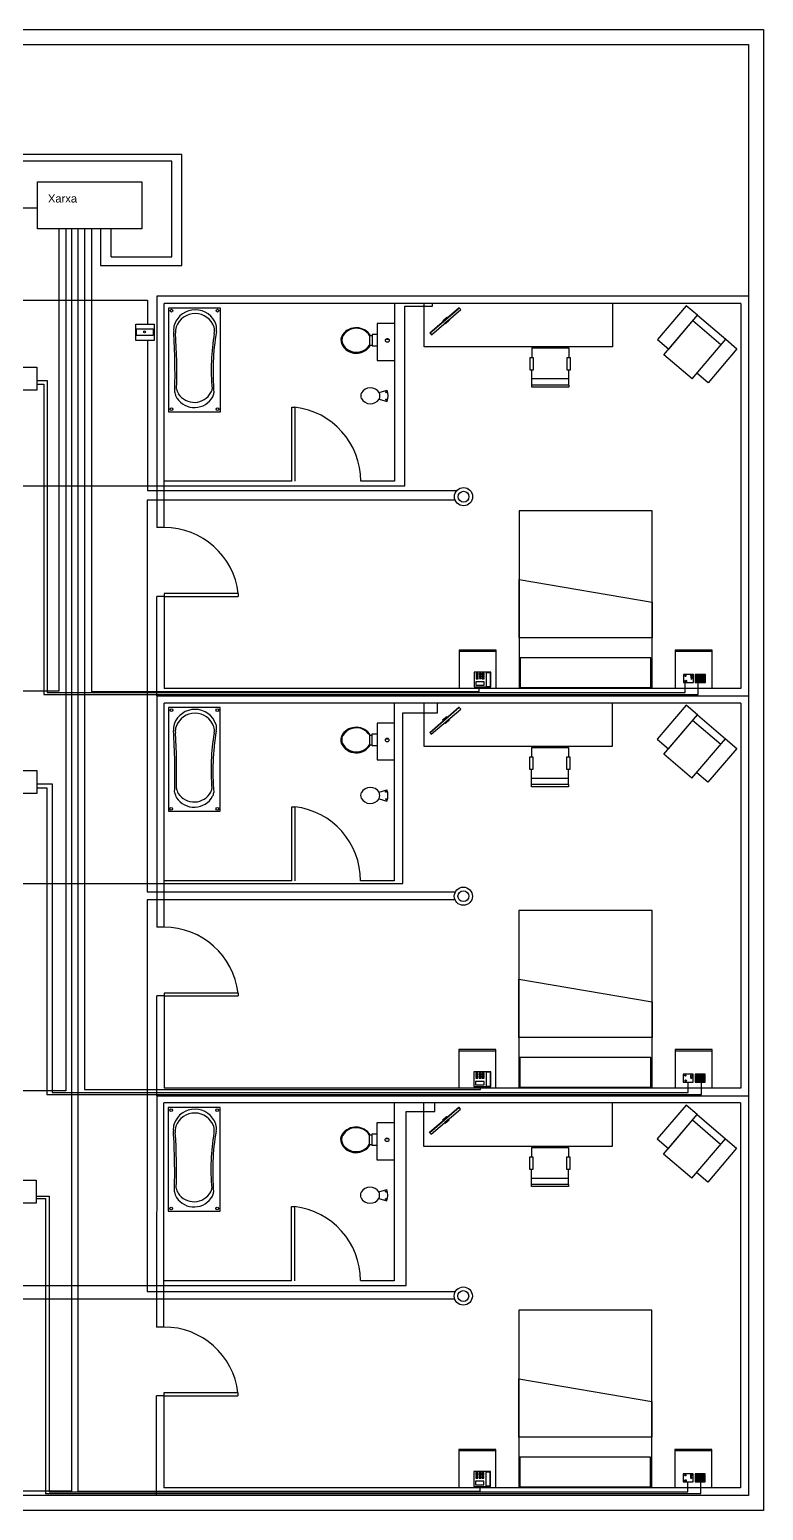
# Model space of a CAD drawing. Header units: millimetres. Extents: x -394 to 2856, y -285 to 1904.
# Drawn here: x 1912 to 2856, y 0 to 1904 of the extents above; entities that cross this region are included whole.
import ezdxf

# ---------------------------------------------------------------- set-up
doc = ezdxf.new("R2010")
doc.units = ezdxf.units.MM
for name, color, linetype in [("Alarma d'incendis", 1, 'Continuous'), ('Antena', 2, 'Continuous'), ('Megafonía', 3, 'Continuous'), ('Teléfons', 4, 'Continuous')]:
    doc.layers.add(name, color=color, linetype=linetype)
doc.styles.get("Standard").update_dxf_attribs({"font": 'arial.ttf'})

msp = doc.modelspace()

# ---------------------------------------------------------------- linework, layer by layer
for p, q in [((0, 1904.2), (2856.3, 1904.2)), ((2856.3, 1904.2), (2856.3, 0)), ((19, 1885.2), (2837.3, 1885.2)), ((2837.3, 1885.2), (2837.3, 19)), ((2837.3, 1561.5), (2075.6, 1561.5)), ((2075.6, 1561.5), (2075.6, 1263.8)), ((2085.1, 1263.8), (2085.1, 1551.9)), ((2827.3, 1551.9), (2085.1, 1551.9)), ((2090.8, 1546.2), (2090.8, 1412.9)), ((2157.5, 1546.2), (2090.8, 1546.2)), ((2157.5, 1412.9), (2157.5, 1546.2)), ((2381.4, 1551.9), (2381.4, 1323.4)), ((2419.7, 1496.1), (2419.7, 1551.9)), ((2661.9, 1551.9), (2661.9, 1496.1)), ((2757.1, 1549.2), (2720, 1505.7)), ((2771.6, 1536.9), (2757.1, 1549.2)), ((2827.3, 1551.9), (2827.3, 1056.8)), ((2381.4, 1526.4), (2359.2, 1526.4)), ((2359.2, 1526.4), (2359.2, 1478.9)), ((2728.3, 1486.1), (2771.6, 1536.9)), ((2734.5, 1493.4), (2771.6, 1536.9)), ((2801.6, 1498.7), (2765.4, 1529.6)), ((2771.6, 1536.9), (2807.8, 1506)), ((2349.5, 1511), (2352.7, 1511)), ((2349.5, 1511), (2349.5, 1498.4)), ((2359.2, 1512), (2352.7, 1512)), ((2352.7, 1512), (2352.7, 1497.6)), ((2374.4, 1505.7), (2370.2, 1505.7)), ((2720, 1505.7), (2734.5, 1493.4)), ((2764.6, 1455.2), (2807.8, 1506)), ((2807.8, 1506), (2822.3, 1493.6)), ((2349.5, 1498.4), (2352.7, 1498.4)), ((2352.7, 1497.6), (2359.2, 1497.6)), ((2661.9, 1496.1), (2419.7, 1496.1)), ((2558.2, 1494.8), (2605.8, 1494.8)), ((2558.2, 1494.8), (2558.2, 1482.7)), ((2605.8, 1494.8), (2605.8, 1482.7)), ((2764.6, 1455.2), (2728.3, 1486.1)), ((2822.3, 1493.6), (2785.2, 1450.1)), ((2359.2, 1478.9), (2381.4, 1478.9)), ((2556, 1482.7), (2559.9, 1482.7)), ((2556, 1466.5), (2556, 1482.7)), ((2559.9, 1466.5), (2556, 1466.5)), ((2558.2, 1447.2), (2558.2, 1466.5)), ((2559.9, 1482.7), (2559.9, 1466.5)), ((2603.6, 1482.7), (2607.5, 1482.7)), ((2603.6, 1466.5), (2603.6, 1482.7)), ((2607.5, 1466.5), (2603.6, 1466.5)), ((2605.8, 1447.2), (2605.8, 1466.5)), ((2607.5, 1482.7), (2607.5, 1466.5)), ((2605.8, 1455), (2558.2, 1455)), ((2785.2, 1450.1), (2770.7, 1462.5)), ((2361.9, 1437.5), (2372, 1440.5)), ((2361.9, 1429.1), (2372, 1426)), ((2605.8, 1447.2), (2558.2, 1447.2)), ((2558.2, 1444.3), (2558.2, 1447.2)), ((2605.8, 1444.3), (2558.2, 1444.3)), ((2605.8, 1447.2), (2605.8, 1444.3)), ((2090.8, 1412.9), (2157.5, 1412.9)), ((2249.5, 1323.4), (2249.5, 1418.6)), ((2249.5, 1418.6), (2253.4, 1418.6)), ((2253.4, 1418.6), (2253.3, 1323.4)), ((2249.5, 1323.4), (2084.9, 1323.4)), ((2381.4, 1323.4), (2338, 1323.4)), ((2713.3, 1285.4), (2541.9, 1285.4)), ((2541.9, 1285.4), (2541.9, 1056.8)), ((2713.3, 1056.8), (2713.3, 1285.4)), ((2085.1, 1263.8), (2075.6, 1263.8)), ((2541.9, 1122), (2541.9, 1197.1)), ((2541.9, 1197.1), (2713.3, 1168)), ((2085.1, 1175.3), (2075.6, 1175.3)), ((2075.6, 1047.3), (2075.6, 1175.3)), ((2180.3, 1179.2), (2085.1, 1179.1)), ((2085.1, 1179.1), (2085.1, 1056.8)), ((2085.1, 1175.3), (2180.3, 1175.3)), ((2180.3, 1179.2), (2180.3, 1175.3)), ((2713.3, 1168), (2713.3, 1122)), ((2512.3, 1106.4), (2464.7, 1106.4)), ((2464.7, 1106.4), (2464.7, 1104.5)), ((2512.3, 1104.5), (2464.7, 1104.5)), ((2464.7, 1104.5), (2464.7, 1056.8)), ((2512.3, 1104.5), (2512.3, 1106.4)), ((2512.3, 1056.8), (2512.3, 1104.5)), ((2713.3, 1122), (2541.9, 1122)), ((2790.4, 1106.4), (2742.8, 1106.4)), ((2742.8, 1106.4), (2742.8, 1104.5)), ((2790.4, 1104.5), (2742.8, 1104.5)), ((2742.8, 1104.5), (2742.8, 1056.8)), ((2790.4, 1104.5), (2790.4, 1106.4)), ((2790.4, 1056.8), (2790.4, 1104.5)), ((2711.5, 1096.5), (2543.2, 1096.5)), ((2543.2, 1096.5), (2543.2, 1058.2)), ((2711.5, 1058.2), (2711.5, 1096.5)), ((2075.6, 1047.3), (2075.4, 749.9)), ((2075.6, 1047.3), (2836.9, 1047.3)), ((2827.3, 1056.8), (2085.1, 1056.8)), ((2543.2, 1058.2), (2711.2, 1058.2)), ((2084.9, 749.9), (2084.9, 1038.1)), ((2827.1, 1038.1), (2084.9, 1038.1)), ((2090.6, 1032.4), (2090.6, 899.1)), ((2157.3, 1032.4), (2090.6, 1032.4)), ((2157.3, 899.1), (2157.3, 1032.4)), ((2381.2, 1038.1), (2381.2, 809.6)), ((2419.5, 982.3), (2419.5, 1038.1)), ((2661.7, 1038.1), (2661.7, 982.3)), ((2756.9, 1035.3), (2719.8, 991.9)), ((2771.4, 1023), (2756.9, 1035.3)), ((2827.1, 1038.1), (2827.1, 543)), ((2381.2, 1012.5), (2359, 1012.5)), ((2359, 1012.5), (2359, 965.1)), ((2728.1, 972.3), (2771.4, 1023)), ((2734.3, 979.5), (2771.4, 1023)), ((2801.4, 984.9), (2765.2, 1015.7)), ((2771.4, 1023), (2807.6, 992.1)), ((2349.3, 997.1), (2352.5, 997.1)), ((2349.3, 997.1), (2349.3, 984.5)), ((2359, 998.1), (2352.5, 998.1)), ((2352.5, 998.1), (2352.5, 983.7)), ((2374.2, 991.8), (2370, 991.9)), ((2719.8, 991.9), (2734.3, 979.5)), ((2764.4, 941.4), (2807.6, 992.1)), ((2807.6, 992.1), (2822.1, 979.8)), ((2349.3, 984.5), (2352.5, 984.5)), ((2352.5, 983.7), (2359, 983.7)), ((2661.7, 982.3), (2419.5, 982.3)), ((2558, 980.9), (2605.6, 980.9)), ((2558, 980.9), (2558, 968.9)), ((2605.6, 980.9), (2605.6, 968.9)), ((2764.4, 941.4), (2728.1, 972.3)), ((2822.1, 979.8), (2785, 936.3)), ((2359, 965.1), (2381.2, 965.1)), ((2555.8, 968.9), (2559.7, 968.9)), ((2555.8, 952.7), (2555.8, 968.9)), ((2559.7, 952.7), (2555.8, 952.7)), ((2558, 933.3), (2558, 952.7)), ((2559.7, 968.9), (2559.7, 952.7)), ((2603.4, 968.9), (2607.3, 968.9)), ((2603.4, 952.7), (2603.4, 968.9)), ((2607.3, 952.7), (2603.4, 952.7)), ((2605.6, 933.3), (2605.6, 952.7)), ((2607.3, 968.9), (2607.3, 952.7)), ((2605.6, 941.1), (2558, 941.1)), ((2605.6, 933.3), (2558, 933.3)), ((2558, 930.5), (2558, 933.3)), ((2605.6, 933.3), (2605.6, 930.5)), ((2785, 936.3), (2770.5, 948.6)), ((2361.7, 923.6), (2371.8, 926.7)), ((2361.7, 915.2), (2371.8, 912.2)), ((2605.6, 930.5), (2558, 930.5)), ((2090.6, 899.1), (2157.3, 899.1)), ((2249.3, 809.6), (2249.3, 904.8)), ((2249.3, 904.8), (2253.2, 904.8)), ((2253.2, 904.8), (2253.1, 809.6)), ((2249.3, 809.6), (2084.7, 809.6)), ((2381.2, 809.6), (2337.8, 809.6)), ((2713.1, 771.5), (2541.7, 771.5)), ((2541.7, 771.5), (2541.7, 543)), ((2713.1, 543), (2713.1, 771.5)), ((2084.9, 749.9), (2075.4, 749.9)), ((2541.7, 608.2), (2541.7, 683.2)), ((2541.7, 683.2), (2713.1, 654.1)), ((2075.4, 533.2), (2075.4, 661.5)), ((2084.9, 661.5), (2075.4, 661.5)), ((2180.1, 665.3), (2084.9, 665.3)), ((2084.9, 665.3), (2084.9, 543)), ((2084.9, 661.5), (2180.1, 661.5)), ((2180.1, 665.3), (2180.1, 661.5)), ((2713.1, 654.1), (2713.1, 608.2)), ((2512.1, 592.5), (2464.5, 592.5)), ((2464.5, 592.5), (2464.5, 590.6)), ((2512.1, 590.6), (2464.5, 590.6)), ((2464.5, 590.6), (2464.5, 543)), ((2512.1, 590.6), (2512.1, 592.5)), ((2512.1, 543), (2512.1, 590.6)), ((2713.1, 608.2), (2541.7, 608.2)), ((2790.2, 592.5), (2742.6, 592.5)), ((2742.6, 592.5), (2742.6, 590.6)), ((2790.2, 590.6), (2742.6, 590.6)), ((2742.6, 590.6), (2742.6, 543)), ((2790.2, 590.6), (2790.2, 592.5)), ((2790.2, 543), (2790.2, 590.6)), ((2711.3, 582.6), (2543, 582.6)), ((2543, 582.6), (2543, 544.3)), ((2711.3, 544.3), (2711.3, 582.6)), ((2075.4, 533.2), (2075.2, 235.8)), ((2075.4, 533.2), (2836.4, 533.2)), ((2827.1, 543), (2084.9, 543)), ((2543, 544.3), (2711, 544.3)), ((2084.7, 235.8), (2084.7, 523.9)), ((2826.9, 523.9), (2084.7, 523.9)), ((2090.4, 518.2), (2090.4, 384.9)), ((2157.1, 518.2), (2090.4, 518.2)), ((2157.1, 384.9), (2157.1, 518.2)), ((2381, 523.9), (2381, 295.4)), ((2419.3, 468.1), (2419.3, 523.9)), ((2661.5, 523.9), (2661.5, 468.1)), ((2756.7, 521.2), (2719.6, 477.7)), ((2771.2, 508.9), (2756.7, 521.2)), ((2826.9, 523.9), (2826.9, 28.8)), ((2381, 498.4), (2358.8, 498.4)), ((2358.8, 498.4), (2358.8, 450.9)), ((2727.9, 458.1), (2771.2, 508.9)), ((2734.1, 465.4), (2771.2, 508.9)), ((2801.2, 470.7), (2765, 501.6)), ((2771.2, 508.9), (2807.4, 478)), ((2349.1, 483), (2352.3, 483)), ((2349.1, 483), (2349.1, 470.4)), ((2358.8, 484), (2352.3, 484)), ((2352.3, 484), (2352.3, 469.6)), ((2374, 477.7), (2369.8, 477.7)), ((2719.6, 477.7), (2734.1, 465.4)), ((2764.2, 427.3), (2807.4, 478)), ((2807.4, 478), (2821.9, 465.6)), ((2349.1, 470.4), (2352.3, 470.4)), ((2352.3, 469.6), (2358.8, 469.6)), ((2661.5, 468.1), (2419.3, 468.1)), ((2557.8, 466.8), (2605.4, 466.8)), ((2557.8, 466.8), (2557.8, 454.7)), ((2605.4, 466.8), (2605.4, 454.7)), ((2764.2, 427.3), (2727.9, 458.1)), ((2821.9, 465.6), (2784.8, 422.1)), ((2358.8, 450.9), (2381, 450.9)), ((2555.6, 454.7), (2559.5, 454.7)), ((2555.6, 438.5), (2555.6, 454.7)), ((2559.5, 438.5), (2555.6, 438.5)), ((2557.8, 419.2), (2557.8, 438.5)), ((2559.5, 454.7), (2559.5, 438.5)), ((2603.2, 454.7), (2607.1, 454.7)), ((2603.2, 438.5), (2603.2, 454.7)), ((2607.1, 438.5), (2603.2, 438.5)), ((2605.4, 419.2), (2605.4, 438.5)), ((2607.1, 454.7), (2607.1, 438.5)), ((2605.4, 427), (2557.8, 427)), ((2605.4, 419.2), (2557.8, 419.2)), ((2557.8, 416.3), (2557.8, 419.2)), ((2605.4, 419.2), (2605.4, 416.3)), ((2784.8, 422.1), (2770.3, 434.5)), ((2361.5, 409.5), (2371.6, 412.5)), ((2361.5, 401.1), (2371.6, 398)), ((2605.4, 416.3), (2557.8, 416.3)), ((2090.4, 384.9), (2157.1, 384.9)), ((2249.1, 295.4), (2249.1, 390.7)), ((2249.1, 390.7), (2253, 390.7)), ((2253, 390.7), (2252.9, 295.4)), ((2249.1, 295.4), (2084.5, 295.4)), ((2381, 295.4), (2337.6, 295.4)), ((2712.9, 257.4), (2541.5, 257.4)), ((2541.5, 257.4), (2541.5, 28.8)), ((2712.9, 28.8), (2712.9, 257.4)), ((2084.7, 235.8), (2075.2, 235.8)), ((2541.5, 94), (2541.5, 169.1)), ((2541.5, 169.1), (2712.9, 140)), ((2075.2, 19), (2075.2, 147.3)), ((2084.7, 147.3), (2075.2, 147.3)), ((2179.9, 151.2), (2084.7, 151.1)), ((2084.7, 151.1), (2084.7, 28.8)), ((2084.7, 147.3), (2179.9, 147.3)), ((2179.9, 151.2), (2179.9, 147.3)), ((2712.9, 140), (2712.9, 94)), ((2511.9, 78.4), (2464.3, 78.4)), ((2464.3, 78.4), (2464.3, 76.5)), ((2511.9, 76.5), (2464.3, 76.5)), ((2464.3, 76.5), (2464.3, 28.8)), ((2511.9, 76.5), (2511.9, 78.4)), ((2511.9, 28.8), (2511.9, 76.5)), ((2712.9, 94), (2541.5, 94)), ((2790, 78.4), (2742.4, 78.4)), ((2742.4, 78.4), (2742.4, 76.5)), ((2790, 76.5), (2742.4, 76.5)), ((2742.4, 76.5), (2742.4, 28.8)), ((2790, 76.5), (2790, 78.4)), ((2790, 28.8), (2790, 76.5)), ((2711.1, 68.5), (2542.8, 68.5)), ((2542.8, 68.5), (2542.8, 30.2)), ((2711.1, 30.2), (2711.1, 68.5)), ((2837.3, 19), (292.2, 19)), ((2826.9, 28.8), (2084.7, 28.8)), ((2542.8, 30.2), (2710.8, 30.2)), ((2856.3, 0), (292.2, 0))]:
    msp.add_line(p, q)
for centre, radius in [((2094.6, 1542.8), 1.77), ((2153.7, 1542.8), 1.77), ((2372.3, 1504.6), 2.39), ((2370.7, 1437.9), 0.591), ((2370.9, 1428.4), 0.591), ((2094.4, 1416.2), 1.77), ((2153.7, 1416.2), 1.77), ((2094.4, 1029), 1.77), ((2153.5, 1029), 1.77), ((2372.1, 990.7), 2.39), ((2370.5, 924.1), 0.591), ((2370.7, 914.5), 0.591), ((2094.2, 902.3), 1.77), ((2153.5, 902.3), 1.77), ((2094.2, 514.8), 1.77), ((2153.3, 514.8), 1.77), ((2371.9, 476.6), 2.39), ((2370.3, 409.9), 0.591), ((2370.5, 400.4), 0.591), ((2094, 388.2), 1.77), ((2153.3, 388.2), 1.77)]:
    msp.add_circle(centre, radius)
for centre, radius, start, end in [((2125, 1515.4), 28.5, 19.1577, 160.1749), ((2117.4, 1518.6), 20.2, 161.2538, 186.9264), ((2124.9, 1513.2), 25.8, 19.1577, 160.1749), ((2132.4, 1519.5), 20.2, 349.375, 15.0476), ((1216.5, 1461.6), 882.5, 358.4352, 3.5451), ((2117.9, 1516), 18.3, 161.2538, 186.9264), ((1300.3, 1464.3), 801, 358.4352, 3.5451), ((2424.8, 1466.8), 279.2, 170.3622, 185.0616), ((2455.5, 1464.3), 307.6, 170.3622, 185.0616), ((2131.6, 1516.9), 18.3, 349.375, 15.0476), ((2325.1, 1504.8), 12.6, 143.8752, 204.1865), ((2325.4, 1504.7), 11.7, 150.9874, 205.9038), ((2332.3, 1499.1), 21.8, 33.0985, 142.9477), ((2332.5, 1499.9), 20.2, 33.212, 149.0066), ((2332.4, 1508.9), 20.9, 206.2482, 329.9258), ((2332.5, 1509.5), 20.2, 209.3467, 326.788), ((2120.4, 1441.4), 22.1, 190.1702, 209.9203), ((2120.7, 1446), 20.1, 190.1702, 209.9203), ((2123.9, 1445.3), 27.1, 213.4424, 330.9966), ((2123.8, 1449.5), 24.6, 213.4424, 330.9966), ((2137.6, 1442.6), 9.18, 327.2336, 357.4022), ((2139, 1437.6), 10.1, 327.2336, 357.4022), ((2345.8, 1433.3), 7.81, 150.9874, 205.9038), ((2350.6, 1436.5), 13.5, 209.3467, 326.788), ((2350.6, 1430.1), 13.5, 33.212, 149.0066), ((2351.9, 1433.3), 10.8, 337.1226, 22.8774), ((2353.5, 1433.3), 19.8, 338.5465, 21.4535), ((2242.3, 1323.6), 95.7, 359.8996, 83.3664), ((2085.3, 1168.1), 95.7, 6.6336, 90.1004), ((2124.8, 1001.6), 28.5, 19.1577, 160.1749), ((2117.2, 1004.7), 20.2, 161.2538, 186.9264), ((2124.7, 999.3), 25.8, 19.1577, 160.1749), ((2132.3, 1005.7), 20.2, 349.375, 15.0476), ((1216.3, 947.7), 882.5, 358.4352, 3.5451), ((2117.7, 1002.2), 18.3, 161.2538, 186.9264), ((1300.1, 950.4), 801, 358.4352, 3.5451), ((2424.6, 952.9), 279.2, 170.3622, 185.0616), ((2455.3, 950.5), 307.6, 170.3622, 185.0616), ((2131.4, 1003), 18.3, 349.375, 15.0476), ((2324.9, 990.9), 12.6, 143.8752, 204.1865), ((2325.2, 990.8), 11.7, 150.9874, 205.9038), ((2332.1, 985.2), 21.8, 33.0985, 142.9477), ((2332.4, 986.1), 20.2, 33.212, 149.0066), ((2332.2, 995), 20.9, 206.2482, 329.9258), ((2332.4, 995.6), 20.2, 209.3467, 326.788), ((2120.2, 927.5), 22.1, 190.1702, 209.9203), ((2120.5, 932.1), 20.1, 190.1702, 209.9203), ((2123.7, 931.4), 27.1, 213.4424, 330.9966), ((2123.6, 935.6), 24.6, 213.4424, 330.9966), ((2137.4, 928.7), 9.18, 327.2336, 357.4022), ((2138.8, 923.8), 10.1, 327.2336, 357.4022), ((2345.6, 919.4), 7.81, 150.9874, 205.9038), ((2350.4, 922.6), 13.5, 209.3467, 326.788), ((2350.4, 916.2), 13.5, 33.212, 149.0066), ((2351.7, 919.4), 10.8, 337.1226, 22.8774), ((2353.3, 919.4), 19.8, 338.5465, 21.4535), ((2242.1, 809.7), 95.7, 359.8996, 83.3664), ((2085.1, 654.2), 95.7, 6.6336, 90.1004), ((2124.6, 487.4), 28.5, 19.1577, 160.1749), ((2117, 490.6), 20.2, 161.2538, 186.9264), ((2124.5, 485.2), 25.8, 19.1577, 160.1749), ((2132.1, 491.5), 20.2, 349.375, 15.0476), ((1216.1, 433.6), 882.5, 358.4352, 3.5451), ((2117.5, 488), 18.3, 161.2538, 186.9264), ((1299.9, 436.3), 801, 358.4352, 3.5451), ((2424.4, 438.8), 279.2, 170.3622, 185.0616), ((2455.1, 436.3), 307.6, 170.3622, 185.0616), ((2131.2, 488.9), 18.3, 349.375, 15.0476), ((2324.7, 476.8), 12.6, 143.8752, 204.1865), ((2325, 476.7), 11.7, 150.9874, 205.9038), ((2331.9, 471.1), 21.8, 33.0985, 142.9477), ((2332.2, 471.9), 20.2, 33.212, 149.0066), ((2332, 480.9), 20.9, 206.2482, 329.9258), ((2332.2, 481.5), 20.2, 209.3467, 326.788), ((2120, 413.4), 22.1, 190.1702, 209.9203), ((2120.3, 418), 20.1, 190.1702, 209.9203), ((2123.5, 417.3), 27.1, 213.4424, 330.9966), ((2123.4, 421.5), 24.6, 213.4424, 330.9966), ((2137.2, 414.6), 9.18, 327.2336, 357.4022), ((2138.6, 409.6), 10.1, 327.2336, 357.4022), ((2345.4, 405.3), 7.81, 150.9874, 205.9038), ((2350.2, 408.5), 13.5, 209.3467, 326.788), ((2350.2, 402.1), 13.5, 33.212, 149.0066), ((2351.5, 405.3), 10.8, 337.1226, 22.8774), ((2353.1, 405.3), 19.8, 338.5465, 21.4535), ((2241.9, 295.6), 95.7, 359.8996, 83.3664), ((2084.9, 140.1), 95.7, 6.6336, 90.1004)]:
    msp.add_arc(centre, radius, start, end)
at = {"layer": "Alarma d'incendis"}
for p, q in [((1749.7, 1556.5), (2063.4, 1556.5)), ((2063.4, 1556.5), (2063.4, 1525.4)), ((2063.4, 1504.4), (2063.4, 1311.6)), ((2459.6, 1299), (2063, 1299)), ((2063, 1299), (2063, 795.3)), ((2063.4, 1311.6), (2462, 1311.6)), ((2063, 795.3), (2460.1, 795.3)), ((2459.5, 785), (2063, 785)), ((2063, 785), (2063, 281.5)), ((2459, 271.5), (1325.2, 271.5)), ((2063, 281.5), (2460, 281.5))]:
    msp.add_line(p, q, dxfattribs=at)
for points in [[(2048.6, 1525.4), (2072, 1525.4), (2072, 1504.4), (2048.6, 1504.4)], [(2049.6, 1519.4), (2071, 1519.4), (2071, 1511), (2049.6, 1511)]]:
    msp.add_lwpolyline(points, close=True, dxfattribs=at)
for centre, radius in [((2059.9, 1515.5), 1.23), ((2470.4, 1303.6), 11.7), ((2470.4, 1303.6), 6.98), ((2470.2, 789.8), 11.7), ((2470.2, 789.8), 6.98), ((2470, 275.6), 11.7), ((2470, 275.6), 6.98)]:
    msp.add_circle(centre, radius, dxfattribs=at)
at = {"layer": 'Antena'}
for p, q in [((2394.8, 1317.6), (2394.8, 1548.6)), ((2394.8, 1548.6), (2430.6, 1548.6)), ((2430.6, 1548.6), (2430.6, 1551.9)), ((1859.5, 1317.6), (2394.8, 1317.6)), ((2436.8, 1025.6), (2436.8, 1038.1)), ((2392.3, 806.1), (2392.3, 1025.6)), ((2392.3, 1025.6), (2436.8, 1025.6)), ((1861.5, 806.1), (2392.3, 806.1)), ((2433.6, 512.9), (2433.6, 523.9)), ((2396.7, 289.2), (2396.7, 512.9)), ((2396.7, 512.9), (2433.6, 512.9)), ((1859.2, 289.2), (2396.7, 289.2))]:
    msp.add_line(p, q, dxfattribs=at)
for points in [[(2465.1, 1546.1), (2427.5, 1513.7), (2427.1, 1514.2), (2464.7, 1546.7)], [(2465.1, 1546.1), (2427.5, 1513.7), (2429.1, 1511.9), (2466.9, 1544.1)], [(2448.9, 1534.5), (2443.7, 1529.9), (2444.4, 1529.1), (2449.6, 1533.7)], [(2451.8, 1531.2), (2446.5, 1526.7), (2447.2, 1525.9), (2452.4, 1530.4)], [(2464.9, 1032.3), (2427.3, 999.8), (2426.9, 1000.4), (2464.5, 1032.8)], [(2464.9, 1032.3), (2427.3, 999.9), (2428.9, 998), (2466.7, 1030.2)], [(2448.7, 1020.6), (2443.5, 1016.1), (2444.2, 1015.3), (2449.4, 1019.8)], [(2451.6, 1017.3), (2446.3, 1012.8), (2447, 1012), (2452.2, 1016.5)], [(2464.7, 518.2), (2427.1, 485.7), (2426.7, 486.2), (2464.3, 518.7)], [(2464.7, 518.2), (2427.1, 485.7), (2428.7, 483.9), (2466.5, 516.1)], [(2448.5, 506.5), (2443.3, 501.9), (2444, 501.1), (2449.2, 505.7)], [(2451.4, 503.2), (2446.1, 498.7), (2446.8, 497.9), (2452, 502.4)]]:
    msp.add_lwpolyline(points, close=True, dxfattribs=at)
at = {"layer": 'Megafonía'}
for p, q in [((1921, 1453), (1934.6, 1453)), ((1921, 1448.1), (1930, 1448.1)), ((1930, 1448.1), (1930, 1049.1)), ((1934.6, 1453), (1934.6, 1051.8)), ((2763.3, 1070.5), (2763.3, 1072.2)), ((2763.3, 1072.2), (2764.9, 1070.5)), ((2764.9, 1070.5), (2763.3, 1070.5)), ((2763.3, 1070.4), (2763.3, 1068.7)), ((2763.3, 1068.7), (2764.9, 1070.4)), ((2764.9, 1070.4), (2763.3, 1070.4)), ((1930, 1049.1), (2772.4, 1049.1)), ((1934.6, 1051.8), (2755.7, 1051.8)), ((2755.7, 1051.8), (2755.7, 1064.7)), ((2772.4, 1049.1), (2772.4, 1064.7)), ((1921, 934.5), (1941, 934.5)), ((1941, 934.5), (1941, 537.6)), ((1921, 929.1), (1934.1, 929.1)), ((1934.1, 929.1), (1934.1, 534.7)), ((2763.1, 556.6), (2763.1, 558.3)), ((2763.1, 558.3), (2764.7, 556.6)), ((2764.7, 556.6), (2763.1, 556.6)), ((2763.1, 556.5), (2763.1, 554.8)), ((2763.1, 554.8), (2764.7, 556.5)), ((2764.7, 556.5), (2763.1, 556.5)), ((1934.1, 534.7), (2776.5, 534.7)), ((1941, 537.6), (2759.5, 537.6)), ((2759.5, 537.6), (2759.5, 550.8)), ((2776.5, 534.7), (2776.5, 550.8)), ((1920.1, 404.2), (1937.1, 404.2)), ((1920.1, 401), (1932.2, 401)), ((1932.2, 401), (1932.2, 21.8)), ((1937.1, 404.2), (1937.1, 23.7)), ((2762.9, 42.5), (2762.9, 44.2)), ((2762.9, 44.2), (2764.5, 42.5)), ((2764.5, 42.5), (2762.9, 42.5)), ((2762.9, 42.4), (2762.9, 40.7)), ((2762.9, 40.7), (2764.5, 42.4)), ((2764.5, 42.4), (2762.9, 42.4)), ((1932.2, 21.8), (2775.7, 21.8)), ((1937.1, 23.7), (2759, 23.7)), ((2759, 23.7), (2759, 36.7)), ((2775.7, 21.8), (2775.7, 36.7))]:
    msp.add_line(p, q, dxfattribs=at)
for points in [[(1888.1, 1470.2), (1921, 1470.2), (1921, 1440.4), (1888.1, 1440.4)], [(2766.3, 1075), (2753.4, 1075), (2753.4, 1064.7), (2766.3, 1064.7)], [(2763, 1073.5), (2762.6, 1073.5), (2762.6, 1073.2), (2763, 1073.2)], [(2763.8, 1073.5), (2763.4, 1073.5), (2763.4, 1073.2), (2763.8, 1073.2)], [(2764.6, 1073.5), (2764.1, 1073.5), (2764.1, 1073.2), (2764.6, 1073.2)], [(2765.3, 1073.5), (2764.8, 1073.5), (2764.8, 1073.2), (2765.3, 1073.2)], [(2781.6, 1075), (2768.7, 1075), (2768.7, 1064.7), (2781.6, 1064.7)], [(1888.1, 951.5), (1921, 951.5), (1921, 921.7), (1888.1, 921.7)], [(2766.1, 561.1), (2753.2, 561.1), (2753.2, 550.8), (2766.1, 550.8)], [(2762.9, 559.7), (2762.4, 559.7), (2762.4, 559.3), (2762.9, 559.3)], [(2763.6, 559.7), (2763.2, 559.7), (2763.2, 559.3), (2763.6, 559.3)], [(2764.4, 559.7), (2764, 559.7), (2764, 559.3), (2764.4, 559.3)], [(2765.1, 559.7), (2764.7, 559.7), (2764.7, 559.3), (2765.1, 559.3)], [(2781.4, 561.1), (2768.5, 561.1), (2768.5, 550.8), (2781.4, 550.8)], [(1887.1, 424.8), (1920.1, 424.8), (1920.1, 395), (1887.1, 395)], [(2765.9, 47), (2753, 47), (2753, 36.7), (2765.9, 36.7)], [(2762.7, 45.5), (2762.2, 45.5), (2762.2, 45.2), (2762.7, 45.2)], [(2763.4, 45.5), (2763, 45.5), (2763, 45.2), (2763.4, 45.2)], [(2764.2, 45.5), (2763.8, 45.5), (2763.8, 45.2), (2764.2, 45.2)], [(2764.9, 45.5), (2764.5, 45.5), (2764.5, 45.2), (2764.9, 45.2)], [(2781.2, 47), (2768.3, 47), (2768.3, 36.7), (2781.2, 36.7)]]:
    msp.add_lwpolyline(points, close=True, dxfattribs=at)
for centre, radius in [((2756.1, 1073.1), 0.834), ((2756.4, 1066.4), 1.07), ((2769.8, 1073.8), 0.363), ((2769.8, 1072.9), 0.363), ((2769.8, 1072), 0.363), ((2769.8, 1071), 0.363), ((2769.8, 1070.1), 0.363), ((2769.8, 1069), 0.363), ((2769.8, 1068.1), 0.363), ((2769.8, 1067.1), 0.363), ((2769.8, 1066.1), 0.363), ((2770.7, 1073.8), 0.363), ((2770.7, 1072.9), 0.363), ((2770.7, 1072), 0.363), ((2770.7, 1071), 0.363), ((2770.7, 1070.1), 0.363), ((2770.7, 1068.1), 0.363), ((2770.7, 1067.1), 0.363), ((2770.7, 1069), 0.363), ((2770.7, 1066.1), 0.363), ((2771.6, 1073.8), 0.363), ((2771.6, 1072.9), 0.363), ((2771.6, 1072), 0.363), ((2771.6, 1071), 0.363), ((2771.6, 1070.1), 0.363), ((2771.7, 1069), 0.363), ((2771.6, 1068.1), 0.363), ((2771.6, 1067.1), 0.363), ((2771.7, 1066.1), 0.363), ((2772.6, 1073.8), 0.363), ((2772.6, 1072.9), 0.363), ((2772.6, 1072), 0.363), ((2772.6, 1071), 0.363), ((2772.6, 1070.1), 0.363), ((2772.6, 1069), 0.363), ((2772.6, 1068.1), 0.363), ((2772.6, 1067.1), 0.363), ((2772.6, 1066.1), 0.363), ((2773.5, 1073.8), 0.363), ((2773.5, 1072.9), 0.363), ((2773.5, 1072), 0.363), ((2773.5, 1071), 0.363), ((2773.5, 1070.1), 0.363), ((2773.5, 1069), 0.363), ((2773.5, 1068.1), 0.363), ((2773.5, 1067.1), 0.363), ((2773.5, 1066.1), 0.363), ((2774.4, 1073.8), 0.363), ((2774.4, 1072.9), 0.363), ((2774.4, 1072), 0.363), ((2774.4, 1071), 0.363), ((2774.4, 1070.1), 0.363), ((2774.4, 1068.1), 0.363), ((2774.4, 1067.1), 0.363), ((2774.5, 1069), 0.363), ((2774.5, 1066.1), 0.363), ((2775.4, 1073.8), 0.363), ((2775.4, 1072.9), 0.363), ((2775.4, 1072), 0.363), ((2775.4, 1071), 0.363), ((2775.4, 1070.1), 0.363), ((2775.4, 1069), 0.363), ((2775.4, 1068), 0.363), ((2775.4, 1067.1), 0.363), ((2775.4, 1066.1), 0.363), ((2776.3, 1073.8), 0.363), ((2776.3, 1073), 0.363), ((2776.3, 1072), 0.363), ((2776.3, 1071.1), 0.363), ((2776.3, 1070), 0.363), ((2776.4, 1069), 0.363), ((2776.3, 1068), 0.363), ((2776.3, 1067), 0.363), ((2776.4, 1066.1), 0.363), ((2777.3, 1073.8), 0.363), ((2777.3, 1073), 0.363), ((2777.3, 1072), 0.363), ((2777.3, 1071), 0.363), ((2777.3, 1070.1), 0.363), ((2777.3, 1069), 0.363), ((2777.3, 1068), 0.363), ((2777.3, 1067.1), 0.363), ((2777.3, 1066.1), 0.363), ((2778.3, 1073.8), 0.363), ((2778.3, 1072.9), 0.363), ((2778.3, 1072), 0.363), ((2778.3, 1071), 0.363), ((2778.3, 1070.1), 0.363), ((2778.4, 1069), 0.363), ((2778.3, 1068), 0.363), ((2778.3, 1067.1), 0.363), ((2778.4, 1066.1), 0.363), ((2779.4, 1073.8), 0.363), ((2779.4, 1072.9), 0.363), ((2779.4, 1071.9), 0.363), ((2779.4, 1071), 0.363), ((2779.4, 1070.1), 0.363), ((2779.4, 1069), 0.363), ((2779.4, 1068), 0.363), ((2779.4, 1067.1), 0.363), ((2779.4, 1066.1), 0.363), ((2780.4, 1073.8), 0.363), ((2780.4, 1072.9), 0.363), ((2780.4, 1072), 0.363), ((2780.4, 1071), 0.363), ((2780.4, 1070), 0.363), ((2780.4, 1069), 0.363), ((2780.4, 1068), 0.363), ((2780.4, 1067), 0.363), ((2780.4, 1066.1), 0.363), ((2755.9, 559.2), 0.834), ((2756.2, 552.6), 1.07), ((2769.6, 559.9), 0.363), ((2769.6, 559), 0.363), ((2769.6, 558.2), 0.363), ((2769.6, 557.2), 0.363), ((2769.6, 556.3), 0.363), ((2769.6, 554.2), 0.363), ((2769.6, 553.3), 0.363), ((2769.6, 555.2), 0.363), ((2769.6, 552.2), 0.363), ((2770.5, 559.9), 0.363), ((2770.5, 559), 0.363), ((2770.5, 558.2), 0.363), ((2770.5, 557.2), 0.363), ((2770.5, 556.2), 0.363), ((2770.5, 554.2), 0.363), ((2770.5, 553.3), 0.363), ((2770.5, 555.2), 0.363), ((2770.5, 552.2), 0.363), ((2771.4, 559.9), 0.363), ((2771.4, 559.1), 0.363), ((2771.4, 558.2), 0.363), ((2771.4, 557.2), 0.363), ((2771.4, 556.3), 0.363), ((2771.5, 555.2), 0.363), ((2771.4, 554.2), 0.363), ((2771.4, 553.3), 0.363), ((2771.5, 552.2), 0.363), ((2772.4, 559.9), 0.363), ((2772.4, 559), 0.363), ((2772.4, 558.2), 0.363), ((2772.4, 557.2), 0.363), ((2772.4, 556.3), 0.363), ((2772.4, 555.2), 0.363), ((2772.4, 554.2), 0.363), ((2772.4, 553.3), 0.363), ((2772.4, 552.2), 0.363), ((2773.3, 559.9), 0.363), ((2773.3, 559), 0.363), ((2773.3, 558.2), 0.363), ((2773.3, 557.2), 0.363), ((2773.3, 556.2), 0.363), ((2773.3, 554.2), 0.363), ((2773.3, 553.3), 0.363), ((2773.3, 555.2), 0.363), ((2773.3, 552.2), 0.363), ((2774.2, 559.9), 0.363), ((2774.2, 559.1), 0.363), ((2774.2, 558.2), 0.363), ((2774.2, 557.2), 0.363), ((2774.2, 556.3), 0.363), ((2774.2, 554.2), 0.363), ((2774.2, 553.3), 0.363), ((2774.3, 555.2), 0.363), ((2774.3, 552.2), 0.363), ((2775.2, 559.9), 0.363), ((2775.2, 559.1), 0.363), ((2775.2, 558.2), 0.363), ((2775.2, 557.2), 0.363), ((2775.2, 556.2), 0.363), ((2775.2, 555.2), 0.363), ((2775.2, 554.2), 0.363), ((2775.2, 553.2), 0.363), ((2775.2, 552.2), 0.363), ((2776.1, 559.9), 0.363), ((2776.1, 559.1), 0.363), ((2776.1, 558.1), 0.363), ((2776.1, 557.2), 0.363), ((2776.1, 556.2), 0.363), ((2776.2, 555.2), 0.363), ((2776.1, 554.2), 0.363), ((2776.1, 553.2), 0.363), ((2776.2, 552.2), 0.363), ((2777.1, 559.9), 0.363), ((2777.1, 559.1), 0.363), ((2777.1, 558.1), 0.363), ((2777.1, 557.1), 0.363), ((2777.1, 556.2), 0.363), ((2777.1, 554.1), 0.363), ((2777.1, 553.2), 0.363), ((2777.1, 555.2), 0.363), ((2777.1, 552.2), 0.363), ((2778.1, 559.9), 0.363), ((2778.1, 559.1), 0.363), ((2778.1, 558.1), 0.363), ((2778.1, 557.1), 0.363), ((2778.1, 556.2), 0.363), ((2778.2, 555.2), 0.363), ((2778.1, 554.1), 0.363), ((2778.1, 553.3), 0.363), ((2778.2, 552.2), 0.363), ((2779.2, 559.9), 0.363), ((2779.2, 559.1), 0.363), ((2779.2, 558.1), 0.363), ((2779.2, 557.1), 0.363), ((2779.2, 556.2), 0.363), ((2779.2, 555.2), 0.363), ((2779.2, 554.1), 0.363), ((2779.2, 553.2), 0.363), ((2779.2, 552.2), 0.363), ((2780.2, 559.9), 0.363), ((2780.2, 559), 0.363), ((2780.2, 558.1), 0.363), ((2780.2, 557.1), 0.363), ((2780.2, 556.2), 0.363), ((2780.2, 555.2), 0.363), ((2780.2, 554.1), 0.363), ((2780.2, 553.2), 0.363), ((2780.2, 552.2), 0.363), ((2755.7, 45.1), 0.834), ((2756, 38.4), 1.07), ((2769.4, 45.8), 0.363), ((2769.4, 44.9), 0.363), ((2769.4, 44.1), 0.363), ((2769.4, 43), 0.363), ((2769.4, 42.1), 0.363), ((2769.4, 40.1), 0.363), ((2769.4, 39.2), 0.363), ((2769.4, 41), 0.363), ((2769.4, 38.1), 0.363), ((2770.3, 45.8), 0.363), ((2770.3, 44.9), 0.363), ((2770.3, 44), 0.363), ((2770.3, 43), 0.363), ((2770.3, 42.1), 0.363), ((2770.3, 40.1), 0.363), ((2770.3, 39.1), 0.363), ((2770.3, 41), 0.363), ((2770.3, 38.1), 0.363), ((2771.2, 45.8), 0.363), ((2771.2, 44.9), 0.363), ((2771.2, 44), 0.363), ((2771.2, 43), 0.363), ((2771.2, 42.1), 0.363), ((2771.3, 41), 0.363), ((2771.2, 40.1), 0.363), ((2771.2, 39.1), 0.363), ((2771.3, 38.1), 0.363), ((2772.2, 45.8), 0.363), ((2772.2, 44.9), 0.363), ((2772.2, 44.1), 0.363), ((2772.2, 43), 0.363), ((2772.2, 42.1), 0.363), ((2772.2, 41), 0.363), ((2772.2, 40.1), 0.363), ((2772.2, 39.2), 0.363), ((2772.2, 38.1), 0.363), ((2773.1, 45.8), 0.363), ((2773.1, 44.9), 0.363), ((2773.1, 44), 0.363), ((2773.1, 43), 0.363), ((2773.1, 42.1), 0.363), ((2773.1, 40.1), 0.363), ((2773.1, 39.1), 0.363), ((2773.1, 41), 0.363), ((2773.1, 38.1), 0.363), ((2774, 45.8), 0.363), ((2774, 44.9), 0.363), ((2774, 44), 0.363), ((2774, 43), 0.363), ((2774, 42.1), 0.363), ((2774, 40.1), 0.363), ((2774, 39.1), 0.363), ((2774.1, 41), 0.363), ((2774.1, 38.1), 0.363), ((2775, 45.8), 0.363), ((2775, 44.9), 0.363), ((2775, 44), 0.363), ((2775, 43), 0.363), ((2775, 42.1), 0.363), ((2775, 41), 0.363), ((2775, 40), 0.363), ((2775, 39.1), 0.363), ((2775, 38.1), 0.363), ((2775.9, 45.8), 0.363), ((2775.9, 45), 0.363), ((2775.9, 44), 0.363), ((2775.9, 43.1), 0.363), ((2775.9, 42), 0.363), ((2776, 41), 0.363), ((2775.9, 40), 0.363), ((2775.9, 39), 0.363), ((2776, 38.1), 0.363), ((2776.9, 45.8), 0.363), ((2776.9, 45), 0.363), ((2776.9, 44), 0.363), ((2776.9, 43), 0.363), ((2776.9, 42.1), 0.363), ((2776.9, 40), 0.363), ((2776.9, 39.1), 0.363), ((2776.9, 41), 0.363), ((2776.9, 38.1), 0.363), ((2777.9, 45.8), 0.363), ((2777.9, 44.9), 0.363), ((2777.9, 44), 0.363), ((2777.9, 43), 0.363), ((2777.9, 42.1), 0.363), ((2778, 41), 0.363), ((2777.9, 40), 0.363), ((2777.9, 39.1), 0.363), ((2778, 38.1), 0.363), ((2779, 45.8), 0.363), ((2779, 44.9), 0.363), ((2779, 44), 0.363), ((2779, 43), 0.363), ((2779, 42.1), 0.363), ((2779, 41), 0.363), ((2779, 40), 0.363), ((2779, 39.1), 0.363), ((2779, 38.1), 0.363), ((2780, 45.8), 0.363), ((2780, 44.9), 0.363), ((2780, 44), 0.363), ((2780, 43), 0.363), ((2780, 42), 0.363), ((2780, 41), 0.363), ((2780, 40), 0.363), ((2780, 39.1), 0.363), ((2780, 38.1), 0.363)]:
    msp.add_circle(centre, radius, dxfattribs=at)
at = {"layer": 'Teléfons'}
for p, q in [((2107.6, 1743.6), (420.5, 1743.6)), ((2094.7, 1735.1), (439.8, 1735.1)), ((2094.7, 1612.2), (2094.7, 1735.1)), ((2107.6, 1600.8), (2107.6, 1743.6)), ((773.7, 1675), (1922.1, 1675)), ((1949.5, 1648.2), (1949.5, 1053.3)), ((1958.5, 1648.2), (1958.5, 539.5)), ((1965.8, 1648.2), (1965.8, 24.7)), ((1973.9, 1648.2), (1973.9, 24.5)), ((1982.7, 1648.2), (1982.7, 541.3)), ((1991.3, 1648.2), (1991.3, 1053)), ((2003.1, 1648.2), (2003.1, 1600.8)), ((2016.9, 1612.2), (2016.9, 1648.2)), ((2003.1, 1600.8), (2107.6, 1600.8)), ((2016.9, 1612.2), (2094.7, 1612.2)), ((1949.5, 1053.3), (1289.4, 1053.3)), ((1991.3, 1053), (2490.5, 1053)), ((2490.5, 1053), (2490.5, 1058.9)), ((1958.5, 539.5), (1289.4, 539.5)), ((1982.7, 541.3), (2492.3, 541.3)), ((2492.3, 541.3), (2492.3, 545)), ((1965.8, 24.7), (1290.9, 24.7)), ((1973.9, 24.5), (2491.6, 24.5)), ((2491.6, 24.5), (2491.6, 30.9))]:
    msp.add_line(p, q, dxfattribs=at)
for points in [[(1922.1, 1708.5), (2056.3, 1708.5), (2056.3, 1648.2), (1922.1, 1648.2)], [(2505.6, 1077.8), (2483.9, 1077.8), (2483.9, 1058.9), (2505.6, 1058.9)], [(2489, 1076.7), (2486.5, 1076.7), (2486.5, 1075.5), (2489, 1075.5)], [(2489, 1074.8), (2486.5, 1074.8), (2486.5, 1073.7), (2489, 1073.7)], [(2489, 1072.7), (2486.5, 1072.7), (2486.5, 1071.6), (2489, 1071.6)], [(2489, 1070.7), (2486.5, 1070.7), (2486.5, 1069.5), (2489, 1069.5)], [(2493.2, 1076.7), (2490.7, 1076.7), (2490.7, 1075.5), (2493.2, 1075.5)], [(2493.2, 1074.8), (2490.7, 1074.8), (2490.7, 1073.7), (2493.2, 1073.7)], [(2493.2, 1072.7), (2490.7, 1072.7), (2490.7, 1071.6), (2493.2, 1071.6)], [(2493.2, 1070.7), (2490.7, 1070.7), (2490.7, 1069.6), (2493.2, 1069.6)], [(2497, 1076.7), (2494.5, 1076.7), (2494.5, 1075.5), (2497, 1075.5)], [(2497, 1074.8), (2494.5, 1074.8), (2494.5, 1073.6), (2497, 1073.6)], [(2497, 1072.7), (2494.5, 1072.7), (2494.5, 1071.5), (2497, 1071.5)], [(2497, 1070.7), (2494.5, 1070.7), (2494.5, 1069.5), (2497, 1069.5)], [(2505.1, 1077.2), (2499.6, 1077.2), (2499.6, 1059.4), (2505.1, 1059.4)], [(2497.1, 1065.5), (2486, 1065.5), (2486, 1061), (2497.1, 1061)], [(2505.4, 563.9), (2483.7, 563.9), (2483.7, 545), (2505.4, 545)], [(2488.8, 562.8), (2486.3, 562.8), (2486.3, 561.7), (2488.8, 561.7)], [(2488.8, 561), (2486.3, 561), (2486.3, 559.8), (2488.8, 559.8)], [(2488.8, 558.9), (2486.3, 558.9), (2486.3, 557.7), (2488.8, 557.7)], [(2488.8, 556.8), (2486.3, 556.8), (2486.3, 555.7), (2488.8, 555.7)], [(2493, 562.8), (2490.5, 562.8), (2490.5, 561.7), (2493, 561.7)], [(2493, 560.9), (2490.5, 560.9), (2490.5, 559.8), (2493, 559.8)], [(2493, 558.9), (2490.5, 558.9), (2490.5, 557.7), (2493, 557.7)], [(2493, 556.9), (2490.5, 556.9), (2490.5, 555.7), (2493, 555.7)], [(2496.8, 562.8), (2494.3, 562.8), (2494.3, 561.7), (2496.8, 561.7)], [(2496.8, 560.9), (2494.3, 560.9), (2494.3, 559.8), (2496.8, 559.8)], [(2496.8, 558.8), (2494.3, 558.8), (2494.3, 557.7), (2496.8, 557.7)], [(2496.8, 556.8), (2494.3, 556.8), (2494.3, 555.7), (2496.8, 555.7)], [(2504.9, 563.4), (2499.4, 563.4), (2499.4, 545.5), (2504.9, 545.5)], [(2496.9, 551.7), (2485.8, 551.7), (2485.8, 547.1), (2496.9, 547.1)], [(2505.2, 49.8), (2483.5, 49.8), (2483.5, 30.9), (2505.2, 30.9)], [(2488.6, 48.7), (2486.1, 48.7), (2486.1, 47.5), (2488.6, 47.5)], [(2488.6, 46.8), (2486.1, 46.8), (2486.1, 45.7), (2488.6, 45.7)], [(2488.6, 44.7), (2486.1, 44.7), (2486.1, 43.6), (2488.6, 43.6)], [(2488.6, 42.7), (2486.1, 42.7), (2486.1, 41.5), (2488.6, 41.5)], [(2492.8, 48.7), (2490.3, 48.7), (2490.3, 47.5), (2492.8, 47.5)], [(2492.8, 46.8), (2490.3, 46.8), (2490.3, 45.7), (2492.8, 45.7)], [(2492.8, 44.7), (2490.3, 44.7), (2490.3, 43.6), (2492.8, 43.6)], [(2492.8, 42.7), (2490.3, 42.7), (2490.3, 41.6), (2492.8, 41.6)], [(2496.6, 48.7), (2494.1, 48.7), (2494.1, 47.5), (2496.6, 47.5)], [(2496.6, 46.8), (2494.1, 46.8), (2494.1, 45.6), (2496.6, 45.6)], [(2496.6, 44.7), (2494.1, 44.7), (2494.1, 43.5), (2496.6, 43.5)], [(2496.6, 42.7), (2494.1, 42.7), (2494.1, 41.5), (2496.6, 41.5)], [(2504.7, 49.2), (2499.2, 49.2), (2499.2, 31.4), (2504.7, 31.4)], [(2496.7, 37.5), (2485.6, 37.5), (2485.6, 33), (2496.7, 33)]]:
    msp.add_lwpolyline(points, close=True, dxfattribs=at)

# ---------------------------------------------------------------- texts
at = {"layer": 'Teléfons', "insert": (1935.4, 1692.2), "char_height": 10.29, "attachment_point": 1}
msp.add_mtext_dynamic_manual_height_columns('Xarxa', width=25.095, gutter_width=12.5, heights=[0], dxfattribs=at)

doc.saveas('drawing.dxf')
